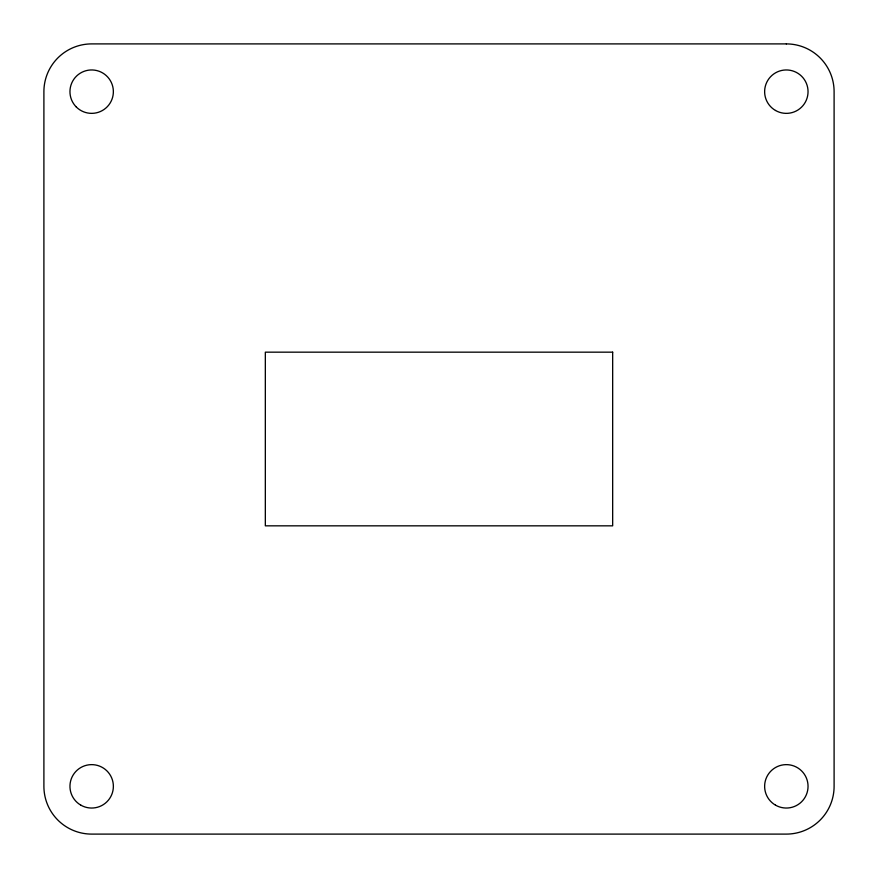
<?xml version="1.0" encoding="UTF-8"?>
<svg xmlns="http://www.w3.org/2000/svg" width="878" height="878" viewBox="0 0 878 878"><rect width="100%" height="100%" fill="white"/><g stroke="black" fill="none" stroke-linecap="round" stroke-linejoin="round"><path stroke-width="1.32" d="M786.337 43.9L91.663 43.9A47.763 47.763 0 0 0 43.9 91.663L43.9 786.337A47.763 47.763 0 0 0 91.663 834.1L786.337 834.1A47.763 47.763 0 0 0 834.1 786.337L834.1 91.663A47.763 47.763 0 0 0 786.337 43.9M612.668 352.166L265.332 352.166L265.332 525.834L612.668 525.834L612.668 352.166M76.309 107.006A21.709 21.709 0 0 0 112.625 97.282A21.709 21.709 0 0 0 86.044 70.69A21.709 21.709 0 0 0 76.309 107.006M80.809 805.137A21.709 21.709 0 0 0 113.372 786.337A21.709 21.709 0 0 0 80.809 767.537A21.709 21.709 0 0 0 80.809 805.137M775.483 110.463A21.709 21.709 0 0 0 808.045 91.663A21.709 21.709 0 0 0 775.483 72.863A21.709 21.709 0 0 0 775.483 110.463M775.483 805.137A21.709 21.709 0 0 0 808.045 786.337A21.709 21.709 0 0 0 775.483 767.537A21.709 21.709 0 0 0 775.483 805.137"/></g></svg>
